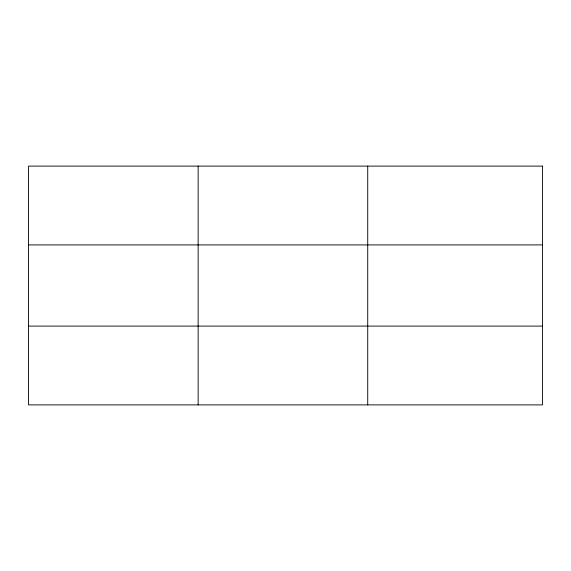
<?xml version="1.0" encoding="UTF-8"?>
<svg xmlns="http://www.w3.org/2000/svg" width="571" height="571" viewBox="0 0 571 571"><rect width="100%" height="100%" fill="white"/><g stroke="black" fill="none" stroke-linecap="round" stroke-linejoin="round"><path stroke-width="0.86" d="M198.137 166.111L198.137 404.889M367.724 166.111L367.724 404.889M28.55 244.909L542.45 244.909M28.55 326.091L542.45 326.091M542.45 166.111L542.45 404.889L28.55 404.889L28.55 166.111L542.45 166.111"/></g></svg>
